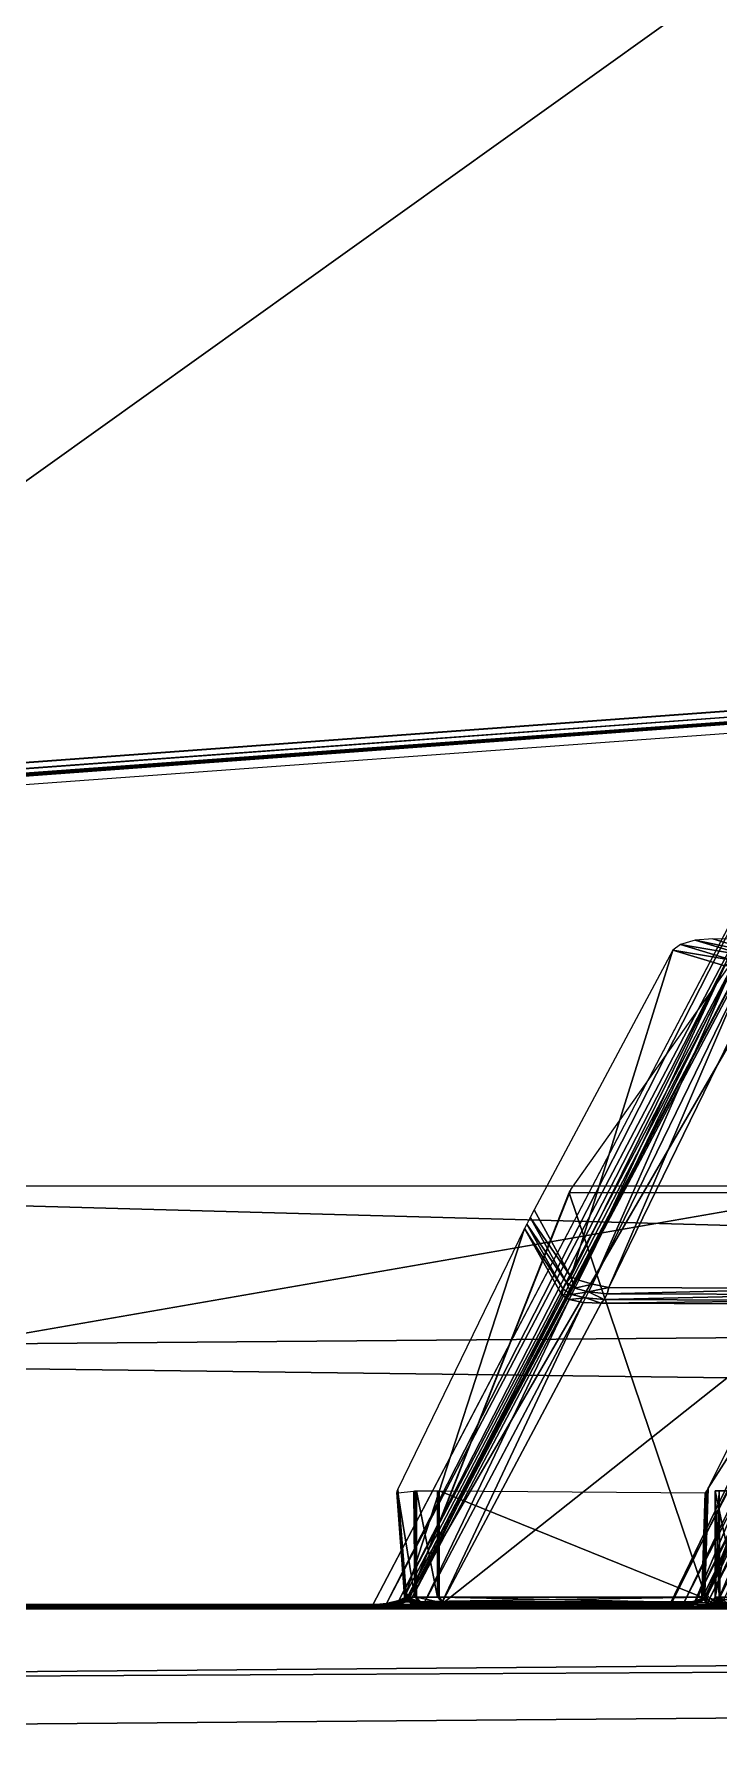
# Model space of a CAD drawing. Extents: x -508 to 86, y -225 to -3.
# Drawn here: x -303.98 to -292.22, y -217.78 to -188.57 of the extents above; entities that cross this region are included whole.
import ezdxf

# ---------------------------------------------------------------- set-up
doc = ezdxf.new("R2010")
doc.units = 0
doc.header["$MEASUREMENT"] = 0
doc.layers.get('0').update_dxf_attribs({"linetype": 'CONTINUOUS'})

msp = doc.modelspace()

# ---------------------------------------------------------------- linework, layer by layer
for points in [[(-56.735, -19.311, -12.591), (-325.08, -17.108, -7.264), (-325.08, -211.232, -7.264)], [(-56.735, -19.311, -12.591), (-325.08, -211.232, -7.264), (-56.735, -209.029, -12.591)], [(-290.08, -200.051, 128.705), (-499.793, -215.374, 98.63), (-499.765, -215.477, 98.607)], [(-290.08, -200.051, 128.705), (-499.765, -215.477, 98.607), (-290.045, -200.154, 128.682)], [(-297.488, -215.319, 89.615), (-289.444, -200.126, 128.483), (-289.528, -200.165, 128.591)], [(-290.045, -200.154, 128.682), (-499.765, -215.477, 98.607), (-499.681, -215.553, 98.542)], [(-290.045, -200.154, 128.682), (-499.681, -215.553, 98.542), (-289.954, -200.229, 128.619)], [(-289.954, -200.229, 128.619), (-499.681, -215.553, 98.542), (-499.565, -215.581, 98.455)], [(-289.954, -200.229, 128.619), (-499.565, -215.581, 98.455), (-289.832, -200.257, 128.532)], [(-289.832, -200.257, 128.532), (-499.565, -215.581, 98.455), (-497.42, -215.581, 96.887)], [(-289.832, -200.257, 128.532), (-497.42, -215.581, 96.887), (-287.687, -200.257, 126.964)], [(-297.93, -215.525, 89.61), (-290.15, -200.263, 128.695), (-298.164, -215.55, 89.599)], [(-297.719, -215.472, 89.618), (-289.91, -200.239, 128.705), (-297.93, -215.525, 89.61)], [(-297.93, -215.525, 89.61), (-289.91, -200.239, 128.705), (-290.15, -200.263, 128.695)], [(-297.564, -215.4, 89.619), (-289.692, -200.205, 128.669), (-297.719, -215.472, 89.618)], [(-297.719, -215.472, 89.618), (-289.692, -200.205, 128.669), (-289.91, -200.239, 128.705)], [(-297.488, -215.319, 89.615), (-289.528, -200.165, 128.591), (-297.564, -215.4, 89.619)], [(-297.564, -215.4, 89.619), (-289.528, -200.165, 128.591), (-289.692, -200.205, 128.669)], [(-291.992, -204.474, 103.488), (-292.879, -204.205, 101.822), (-293.01, -204.305, 101.821)], [(-291.744, -204.402, 103.484), (-292.628, -204.133, 101.814), (-292.879, -204.205, 101.822)], [(-291.744, -204.402, 103.484), (-292.879, -204.205, 101.822), (-291.992, -204.474, 103.488)], [(-291.441, -204.377, 103.471), (-292.323, -204.108, 101.799), (-292.628, -204.133, 101.814)], [(-291.441, -204.377, 103.471), (-292.628, -204.133, 101.814), (-291.744, -204.402, 103.484)], [(-291.441, -204.377, 103.471), (-288.691, -204.123, 101.596), (-292.323, -204.108, 101.799)], [(-294.764, -209.914, 102.868), (-293.01, -204.305, 101.821), (-295.392, -208.765, 101.572)], [(-294.764, -209.914, 102.868), (-292.117, -204.573, 103.48), (-293.01, -204.305, 101.821)], [(-291.992, -204.474, 103.488), (-293.01, -204.305, 101.821), (-292.117, -204.573, 103.48)], [(-292.117, -204.573, 103.48), (-294.764, -209.914, 102.868), (-294.628, -209.973, 102.947)], [(-292.117, -204.573, 103.48), (-294.628, -209.973, 102.947), (-291.99, -204.589, 103.569)], [(-291.99, -204.589, 103.569), (-294.628, -209.973, 102.947), (-294.391, -210.039, 102.995)], [(-291.99, -204.589, 103.569), (-294.391, -210.039, 102.995), (-291.739, -204.602, 103.625)], [(-291.739, -204.602, 103.625), (-294.391, -210.039, 102.995), (-294.109, -210.097, 103)], [(-291.739, -204.602, 103.625), (-294.109, -210.097, 103), (-291.435, -204.608, 103.633)], [(-289.016, -208.241, 6.169), (-292.403, -213.546, 22.949), (-288.893, -206.55, 6.814)], [(-289.142, -208.292, 5.931), (-292.618, -215.479, 22.611), (-292.829, -215.525, 22.614)], [(-289.142, -208.292, 5.931), (-292.829, -215.525, 22.614), (-289.352, -208.337, 5.93)], [(-288.987, -208.224, 5.935), (-292.464, -215.411, 22.616), (-292.618, -215.479, 22.611)], [(-288.987, -208.224, 5.935), (-292.618, -215.479, 22.611), (-289.142, -208.292, 5.931)], [(-288.911, -208.145, 5.943), (-292.388, -215.333, 22.626), (-292.464, -215.411, 22.616)], [(-288.911, -208.145, 5.943), (-292.464, -215.411, 22.616), (-288.987, -208.224, 5.935)], [(-289.016, -208.241, 6.169), (-292.464, -215.339, 22.643), (-292.403, -213.546, 22.949)], [(-288.943, -208.335, 6.132), (-292.464, -215.339, 22.643), (-289.016, -208.241, 6.169)], [(-288.911, -208.145, 5.943), (-289.658, -208.392, 23.328), (-292.388, -215.333, 22.626)], [(-294.793, -208.467, 90.013), (-297.519, -215.396, 89.312), (-297.523, -215.419, 89.222)], [(-294.793, -208.467, 90.013), (-297.523, -215.419, 89.222), (-294.791, -208.471, 89.925)], [(-292.444, -215.419, 23), (-294.791, -208.471, 89.925), (-297.523, -215.419, 89.222)], [(-294.789, -208.454, 90.118), (-297.511, -215.369, 89.419), (-297.519, -215.396, 89.312)], [(-294.789, -208.454, 90.118), (-297.519, -215.396, 89.312), (-294.793, -208.467, 90.013)], [(-294.778, -208.435, 90.224), (-297.5, -215.341, 89.525), (-297.511, -215.369, 89.419)], [(-294.778, -208.435, 90.224), (-297.511, -215.369, 89.419), (-294.789, -208.454, 90.118)], [(-294.763, -208.412, 90.314), (-297.488, -215.319, 89.615), (-297.5, -215.341, 89.525)], [(-294.763, -208.412, 90.314), (-297.5, -215.341, 89.525), (-294.778, -208.435, 90.224)], [(-292.444, -215.419, 23), (-289.711, -208.471, 23.703), (-294.791, -208.471, 89.925)], [(-289.352, -208.337, 5.93), (-292.829, -215.525, 22.614), (-293.063, -215.543, 22.623)], [(-289.352, -208.337, 5.93), (-293.063, -215.543, 22.623), (-289.584, -208.353, 5.933)], [(-288.943, -208.335, 6.132), (-292.378, -215.435, 22.615), (-292.464, -215.339, 22.643)], [(-289.711, -208.471, 23.703), (-292.444, -215.419, 23), (-292.435, -215.412, 22.918)], [(-289.711, -208.471, 23.703), (-292.435, -215.412, 22.918), (-289.703, -208.465, 23.616)], [(-289.703, -208.465, 23.616), (-292.435, -215.412, 22.918), (-292.422, -215.394, 22.819)], [(-289.703, -208.465, 23.616), (-292.422, -215.394, 22.819), (-289.69, -208.448, 23.514)], [(-289.69, -208.448, 23.514), (-292.422, -215.394, 22.819), (-292.405, -215.366, 22.716)], [(-289.69, -208.448, 23.514), (-292.405, -215.366, 22.716), (-289.674, -208.422, 23.413)], [(-289.674, -208.422, 23.413), (-292.405, -215.366, 22.716), (-292.388, -215.333, 22.626)], [(-289.674, -208.422, 23.413), (-292.388, -215.333, 22.626), (-289.658, -208.392, 23.328)], [(-288.731, -208.404, 6.102), (-292.378, -215.435, 22.615), (-288.943, -208.335, 6.132)], [(-288.731, -208.404, 6.102), (-292.167, -215.509, 22.599), (-292.378, -215.435, 22.615)], [(-294.839, -210.013, 102.796), (-295.461, -208.895, 101.538), (-295.522, -209.011, 101.456)], [(-294.764, -209.914, 102.868), (-295.392, -208.765, 101.572), (-295.461, -208.895, 101.538)], [(-294.764, -209.914, 102.868), (-295.461, -208.895, 101.538), (-294.839, -210.013, 102.796)], [(-297.595, -215.347, 89.538), (-295.558, -209.082, 101.349), (-297.737, -213.56, 89.22)], [(-297.595, -215.347, 89.538), (-294.918, -210.227, 102.636), (-295.558, -209.082, 101.349)], [(-294.896, -210.127, 102.711), (-295.522, -209.011, 101.456), (-295.558, -209.082, 101.349)], [(-294.896, -210.127, 102.711), (-295.558, -209.082, 101.349), (-294.918, -210.227, 102.636)], [(-294.839, -210.013, 102.796), (-295.522, -209.011, 101.456), (-294.896, -210.127, 102.711)], [(-294.839, -210.013, 102.796), (-294.896, -210.127, 102.711), (-294.75, -210.219, 102.811)], [(-294.764, -209.914, 102.868), (-294.839, -210.013, 102.796), (-294.695, -210.107, 102.894)], [(-294.839, -210.013, 102.796), (-294.75, -210.219, 102.811), (-294.695, -210.107, 102.894)], [(-294.764, -209.914, 102.868), (-294.695, -210.107, 102.894), (-294.628, -209.973, 102.947)], [(-294.391, -210.039, 102.995), (-294.628, -209.973, 102.947), (-294.695, -210.107, 102.894)], [(-294.391, -210.039, 102.995), (-294.695, -210.107, 102.894), (-294.461, -210.171, 102.949)], [(-294.109, -210.097, 103), (-294.391, -210.039, 102.995), (-294.461, -210.171, 102.949)], [(-294.918, -210.227, 102.636), (-297.595, -215.347, 89.538), (-297.5, -215.446, 89.554)], [(-294.918, -210.227, 102.636), (-297.5, -215.446, 89.554), (-294.794, -210.305, 102.701)], [(-294.794, -210.305, 102.701), (-297.5, -215.446, 89.554), (-297.284, -215.519, 89.557)], [(-294.794, -210.305, 102.701), (-297.284, -215.519, 89.557), (-294.55, -210.356, 102.76)], [(-294.55, -210.356, 102.76), (-297.284, -215.519, 89.557), (-296.996, -215.55, 89.546)], [(-294.55, -210.356, 102.76), (-296.996, -215.55, 89.546), (-294.246, -210.368, 102.798)], [(-294.918, -210.227, 102.636), (-294.75, -210.219, 102.811), (-294.896, -210.127, 102.711)], [(-294.918, -210.227, 102.636), (-294.794, -210.305, 102.701), (-294.75, -210.219, 102.811)], [(-294.794, -210.305, 102.701), (-294.515, -210.277, 102.87), (-294.75, -210.219, 102.811)], [(-294.794, -210.305, 102.701), (-294.55, -210.356, 102.76), (-294.515, -210.277, 102.87)], [(-294.75, -210.219, 102.811), (-294.461, -210.171, 102.949), (-294.695, -210.107, 102.894)], [(-294.75, -210.219, 102.811), (-294.515, -210.277, 102.87), (-294.461, -210.171, 102.949)], [(-294.246, -210.368, 102.798), (-294.515, -210.277, 102.87), (-294.55, -210.356, 102.76)], [(-294.189, -210.304, 102.888), (-294.461, -210.171, 102.949), (-294.515, -210.277, 102.87)], [(-294.246, -210.368, 102.798), (-294.189, -210.304, 102.888), (-294.515, -210.277, 102.87)], [(-294.109, -210.097, 103), (-294.461, -210.171, 102.949), (-294.14, -210.206, 102.961)], [(-294.189, -210.304, 102.888), (-294.14, -210.206, 102.961), (-294.461, -210.171, 102.949)], [(-290.427, -210.322, 102.678), (-294.189, -210.304, 102.888), (-294.246, -210.368, 102.798)], [(-290.427, -210.322, 102.678), (-294.246, -210.368, 102.798), (-290.481, -210.383, 102.587)], [(-290.381, -210.221, 102.751), (-294.14, -210.206, 102.961), (-294.189, -210.304, 102.888)], [(-290.381, -210.221, 102.751), (-294.189, -210.304, 102.888), (-290.427, -210.322, 102.678)], [(-290.354, -210.113, 102.79), (-294.109, -210.097, 103), (-294.14, -210.206, 102.961)], [(-290.354, -210.113, 102.79), (-294.14, -210.206, 102.961), (-290.381, -210.221, 102.751)], [(-292.658, -215.55, 89.35), (-290.481, -210.383, 102.587), (-293.047, -215.55, 89.367)], [(-292.658, -215.55, 89.35), (-290.092, -210.385, 102.566), (-290.481, -210.383, 102.587)], [(-292.268, -215.55, 89.332), (-290.092, -210.385, 102.566), (-292.658, -215.55, 89.35)], [(-292.268, -215.55, 89.332), (-289.703, -210.387, 102.544), (-290.092, -210.385, 102.566)], [(-291.879, -215.55, 89.314), (-289.703, -210.387, 102.544), (-292.268, -215.55, 89.332)], [(-297.595, -215.347, 89.538), (-297.737, -213.56, 89.22), (-297.749, -213.593, 89.103)], [(-292.484, -215.377, 22.76), (-292.425, -213.585, 23.065), (-292.403, -213.546, 22.949)], [(-292.484, -215.377, 22.76), (-292.403, -213.546, 22.949), (-292.464, -215.339, 22.643)], [(-297.612, -215.37, 89.419), (-297.749, -213.593, 89.103), (-297.75, -213.617, 88.965)], [(-297.612, -215.37, 89.419), (-297.75, -213.617, 88.965), (-297.62, -215.395, 89.282)], [(-297.62, -215.395, 89.282), (-297.75, -213.617, 88.965), (-297.738, -213.624, 88.844)], [(-297.595, -215.347, 89.538), (-297.749, -213.593, 89.103), (-297.612, -215.37, 89.419)], [(-297.444, -215.417, 87.142), (-297.738, -213.624, 88.844), (-297.461, -213.594, 87.142)], [(-297.444, -215.417, 87.142), (-297.618, -215.417, 89.163), (-297.738, -213.624, 88.844)], [(-297.62, -215.395, 89.282), (-297.738, -213.624, 88.844), (-297.618, -215.417, 89.163)], [(-297.444, -215.417, 87.142), (-297.461, -213.594, 87.142), (-297.445, -213.593, 87.015)], [(-297.434, -215.417, 87.015), (-297.445, -213.593, 87.015), (-297.43, -213.592, 86.888)], [(-297.444, -215.417, 87.142), (-297.445, -213.593, 87.015), (-297.434, -215.417, 87.015)], [(-297.434, -215.417, 87.015), (-297.43, -213.592, 86.888), (-297.425, -215.417, 86.888)], [(-297.425, -215.417, 86.888), (-297.43, -213.592, 86.888), (-297.415, -213.591, 86.761)], [(-297.425, -215.417, 86.888), (-297.415, -213.591, 86.761), (-297.415, -215.417, 86.761)], [(-297.055, -215.417, 82.07), (-297.415, -215.417, 86.761), (-297.415, -213.591, 86.761)], [(-297.055, -215.417, 82.07), (-297.415, -213.591, 86.761), (-297.055, -213.591, 82.07)], [(-297.055, -215.417, 82.07), (-297.055, -213.591, 82.07), (-297.045, -213.591, 81.943)], [(-297.055, -215.417, 82.07), (-297.045, -213.591, 81.943), (-297.045, -215.417, 81.943)], [(-297.045, -215.417, 81.943), (-297.045, -213.591, 81.943), (-297.035, -213.591, 81.816)], [(-297.045, -215.417, 81.943), (-297.035, -213.591, 81.816), (-297.036, -215.417, 81.816)], [(-297.036, -215.417, 81.816), (-297.035, -213.591, 81.816), (-297.026, -213.591, 81.689)], [(-297.036, -215.417, 81.816), (-297.026, -213.591, 81.689), (-297.026, -215.417, 81.689)], [(-292.516, -215.417, 23.017), (-297.026, -215.417, 81.689), (-297.026, -213.591, 81.689)], [(-292.516, -215.417, 23.017), (-297.026, -213.591, 81.689), (-292.458, -213.624, 23.323)], [(-292.516, -215.417, 23.017), (-292.458, -213.624, 23.323), (-292.445, -213.613, 23.202)], [(-292.516, -215.417, 23.017), (-292.445, -213.613, 23.202), (-292.504, -215.406, 22.897)], [(-292.504, -215.406, 22.897), (-292.445, -213.613, 23.202), (-292.425, -213.585, 23.065)], [(-292.504, -215.406, 22.897), (-292.425, -213.585, 23.065), (-292.484, -215.377, 22.76)], [(-292.284, -215.417, 86.534), (-291.903, -215.417, 81.852), (-291.903, -213.591, 81.852)], [(-292.284, -215.417, 86.534), (-291.903, -213.591, 81.852), (-292.284, -213.591, 86.534)], [(-292.284, -215.417, 86.534), (-292.284, -213.591, 86.534), (-292.214, -213.591, 86.626)], [(-292.284, -215.417, 86.534), (-292.214, -213.591, 86.626), (-292.205, -215.417, 86.624)], [(-291.903, -215.417, 81.852), (-292.284, -215.417, 86.534), (-292.284, -213.591, 86.534)], [(-291.903, -215.417, 81.852), (-292.284, -213.591, 86.534), (-291.903, -213.591, 81.852)], [(-292.215, -215.417, 86.627), (-292.214, -213.591, 86.626), (-292.284, -213.591, 86.534)], [(-292.215, -215.417, 86.627), (-292.284, -213.591, 86.534), (-292.284, -215.417, 86.534)], [(-297.488, -215.319, 89.615), (-297.564, -215.4, 89.619), (-297.6, -215.432, 89.515)], [(-297.488, -215.319, 89.615), (-297.6, -215.432, 89.515), (-297.5, -215.341, 89.525)], [(-500.307, -215.62, 98.36), (-298.193, -215.62, 89.227), (-298.185, -215.615, 89.314)], [(-500.307, -215.62, 98.36), (-298.185, -215.615, 89.314), (-500.243, -215.615, 98.444)], [(-500.243, -215.615, 98.444), (-298.185, -215.615, 89.314), (-298.178, -215.599, 89.415)], [(-500.243, -215.615, 98.444), (-298.178, -215.599, 89.415), (-500.044, -215.599, 98.537)], [(-500.044, -215.599, 98.537), (-298.178, -215.599, 89.415), (-298.17, -215.577, 89.515)], [(-500.044, -215.599, 98.537), (-298.17, -215.577, 89.515), (-499.739, -215.577, 98.623)], [(-499.739, -215.577, 98.623), (-298.17, -215.577, 89.515), (-298.164, -215.55, 89.599)], [(-499.739, -215.577, 98.623), (-298.164, -215.55, 89.599), (-499.374, -215.55, 98.691)], [(-293.112, -215.62, 22.991), (-331.112, -215.62, 23.758), (-331.056, -215.614, 23.67)], [(-293.101, -215.614, 22.905), (-331.056, -215.614, 23.67), (-331.003, -215.598, 23.569)], [(-293.112, -215.62, 22.991), (-331.056, -215.614, 23.67), (-293.101, -215.614, 22.905)], [(-293.088, -215.598, 22.804), (-331.003, -215.598, 23.569), (-330.96, -215.573, 23.469)], [(-293.101, -215.614, 22.905), (-331.003, -215.598, 23.569), (-293.088, -215.598, 22.804)], [(-293.075, -215.573, 22.705), (-330.96, -215.573, 23.469), (-330.935, -215.543, 23.386)], [(-293.088, -215.598, 22.804), (-330.96, -215.573, 23.469), (-293.075, -215.573, 22.705)], [(-293.075, -215.573, 22.705), (-330.935, -215.543, 23.386), (-293.063, -215.543, 22.623)], [(-55.388, -215.552, 1.296), (-326.92, -216.881, 4.474), (-327.253, -217.785, 6.693)], [(-298.193, -215.62, 89.227), (-297.961, -215.605, 89.226), (-297.951, -215.589, 89.318)], [(-298.193, -215.62, 89.227), (-297.951, -215.589, 89.318), (-298.185, -215.615, 89.314)], [(-292.881, -215.605, 22.994), (-297.961, -215.605, 89.226), (-298.193, -215.62, 89.227)], [(-292.881, -215.605, 22.994), (-298.193, -215.62, 89.227), (-293.112, -215.62, 22.991)], [(-298.185, -215.615, 89.314), (-297.951, -215.589, 89.318), (-297.946, -215.574, 89.412)], [(-298.185, -215.615, 89.314), (-297.946, -215.574, 89.412), (-298.178, -215.599, 89.415)], [(-298.17, -215.577, 89.515), (-298.178, -215.599, 89.415), (-297.946, -215.574, 89.412)], [(-298.164, -215.55, 89.599), (-298.17, -215.577, 89.515), (-297.936, -215.549, 89.51)], [(-298.17, -215.577, 89.515), (-297.946, -215.574, 89.412), (-297.936, -215.549, 89.51)], [(-298.164, -215.55, 89.599), (-297.936, -215.549, 89.51), (-297.93, -215.525, 89.61)], [(-297.961, -215.605, 89.226), (-297.753, -215.561, 89.225), (-297.751, -215.55, 89.316)], [(-297.961, -215.605, 89.226), (-297.751, -215.55, 89.316), (-297.951, -215.589, 89.318)], [(-292.673, -215.561, 22.997), (-297.753, -215.561, 89.225), (-297.961, -215.605, 89.226)], [(-292.673, -215.561, 22.997), (-297.961, -215.605, 89.226), (-292.881, -215.605, 22.994)], [(-297.951, -215.589, 89.318), (-297.751, -215.55, 89.316), (-297.746, -215.533, 89.41)], [(-297.951, -215.589, 89.318), (-297.746, -215.533, 89.41), (-297.946, -215.574, 89.412)], [(-297.936, -215.549, 89.51), (-297.946, -215.574, 89.412), (-297.746, -215.533, 89.41)], [(-297.93, -215.525, 89.61), (-297.936, -215.549, 89.51), (-297.734, -215.505, 89.512)], [(-297.936, -215.549, 89.51), (-297.746, -215.533, 89.41), (-297.734, -215.505, 89.512)], [(-297.93, -215.525, 89.61), (-297.734, -215.505, 89.512), (-297.719, -215.472, 89.618)], [(-297.599, -215.496, 89.224), (-297.751, -215.55, 89.316), (-297.753, -215.561, 89.225)], [(-292.519, -215.496, 22.999), (-297.599, -215.496, 89.224), (-297.753, -215.561, 89.225)], [(-292.519, -215.496, 22.999), (-297.753, -215.561, 89.225), (-292.673, -215.561, 22.997)], [(-297.599, -215.496, 89.224), (-297.618, -215.48, 89.317), (-297.751, -215.55, 89.316)], [(-297.618, -215.48, 89.317), (-297.746, -215.533, 89.41), (-297.751, -215.55, 89.316)], [(-297.6, -215.432, 89.515), (-297.734, -215.505, 89.512), (-297.746, -215.533, 89.41)], [(-297.6, -215.432, 89.515), (-297.746, -215.533, 89.41), (-297.612, -215.459, 89.414)], [(-297.618, -215.48, 89.317), (-297.612, -215.459, 89.414), (-297.746, -215.533, 89.41)], [(-297.564, -215.4, 89.619), (-297.719, -215.472, 89.618), (-297.734, -215.505, 89.512)], [(-297.564, -215.4, 89.619), (-297.734, -215.505, 89.512), (-297.6, -215.432, 89.515)], [(-297.612, -215.37, 89.419), (-297.62, -215.395, 89.282), (-297.519, -215.505, 89.299)], [(-297.618, -215.417, 89.163), (-297.519, -215.505, 89.299), (-297.62, -215.395, 89.282)], [(-297.523, -215.419, 89.222), (-297.519, -215.396, 89.312), (-297.618, -215.48, 89.317)], [(-297.519, -215.396, 89.312), (-297.612, -215.459, 89.414), (-297.618, -215.48, 89.317)], [(-297.618, -215.417, 89.163), (-297.521, -215.517, 89.166), (-297.519, -215.505, 89.299)], [(-297.356, -215.517, 87.134), (-297.521, -215.517, 89.166), (-297.618, -215.417, 89.163)], [(-297.356, -215.517, 87.134), (-297.618, -215.417, 89.163), (-297.444, -215.417, 87.142)], [(-297.523, -215.419, 89.222), (-297.618, -215.48, 89.317), (-297.599, -215.496, 89.224)], [(-297.5, -215.341, 89.525), (-297.6, -215.432, 89.515), (-297.612, -215.459, 89.414)], [(-297.5, -215.341, 89.525), (-297.612, -215.459, 89.414), (-297.511, -215.369, 89.419)], [(-297.595, -215.347, 89.538), (-297.612, -215.37, 89.419), (-297.511, -215.481, 89.43)], [(-297.519, -215.396, 89.312), (-297.511, -215.369, 89.419), (-297.612, -215.459, 89.414)], [(-297.612, -215.37, 89.419), (-297.519, -215.505, 89.299), (-297.511, -215.481, 89.43)], [(-292.444, -215.419, 23), (-297.523, -215.419, 89.222), (-297.599, -215.496, 89.224)], [(-292.444, -215.419, 23), (-297.599, -215.496, 89.224), (-292.519, -215.496, 22.999)], [(-297.595, -215.347, 89.538), (-297.511, -215.481, 89.43), (-297.5, -215.446, 89.554)], [(-297.521, -215.517, 89.166), (-297.314, -215.577, 89.303), (-297.519, -215.505, 89.299)], [(-297.521, -215.517, 89.166), (-297.303, -215.59, 89.169), (-297.314, -215.577, 89.303)], [(-297.143, -215.59, 87.125), (-297.303, -215.59, 89.169), (-297.521, -215.517, 89.166)], [(-297.143, -215.59, 87.125), (-297.521, -215.517, 89.166), (-297.356, -215.517, 87.134)], [(-297.511, -215.481, 89.43), (-297.519, -215.505, 89.299), (-297.314, -215.577, 89.303)], [(-297.284, -215.519, 89.557), (-297.5, -215.446, 89.554), (-297.511, -215.481, 89.43)], [(-297.284, -215.519, 89.557), (-297.511, -215.481, 89.43), (-297.307, -215.553, 89.433)], [(-297.511, -215.481, 89.43), (-297.314, -215.577, 89.303), (-297.307, -215.553, 89.433)], [(-297.444, -215.417, 87.142), (-297.434, -215.417, 87.015), (-297.342, -215.52, 87.009)], [(-297.444, -215.417, 87.142), (-297.342, -215.52, 87.009), (-297.356, -215.517, 87.134)], [(-297.434, -215.417, 87.015), (-297.425, -215.417, 86.888), (-297.332, -215.52, 86.882)], [(-297.434, -215.417, 87.015), (-297.332, -215.52, 86.882), (-297.342, -215.52, 87.009)], [(-297.415, -215.417, 86.761), (-297.332, -215.52, 86.882), (-297.425, -215.417, 86.888)], [(-297.415, -215.417, 86.761), (-297.327, -215.517, 86.751), (-297.332, -215.52, 86.882)], [(-296.967, -215.517, 82.062), (-297.327, -215.517, 86.751), (-297.415, -215.417, 86.761)], [(-296.967, -215.517, 82.062), (-297.415, -215.417, 86.761), (-297.055, -215.417, 82.07)], [(-297.143, -215.59, 87.125), (-297.356, -215.517, 87.134), (-297.342, -215.52, 87.009)], [(-297.143, -215.59, 87.125), (-297.342, -215.52, 87.009), (-297.145, -215.588, 87.001)], [(-297.342, -215.52, 87.009), (-297.332, -215.52, 86.882), (-297.135, -215.588, 86.873)], [(-297.342, -215.52, 87.009), (-297.135, -215.588, 86.873), (-297.145, -215.588, 87.001)], [(-297.327, -215.517, 86.751), (-297.135, -215.588, 86.873), (-297.332, -215.52, 86.882)], [(-297.327, -215.517, 86.751), (-297.114, -215.59, 86.741), (-297.135, -215.588, 86.873)], [(-296.754, -215.59, 82.053), (-297.114, -215.59, 86.741), (-297.327, -215.517, 86.751)], [(-296.754, -215.59, 82.053), (-297.327, -215.517, 86.751), (-296.967, -215.517, 82.062)], [(-297.005, -215.61, 89.293), (-297.307, -215.553, 89.433), (-297.314, -215.577, 89.303)], [(-297.011, -215.62, 89.174), (-297.005, -215.61, 89.293), (-297.314, -215.577, 89.303)], [(-297.011, -215.62, 89.174), (-297.314, -215.577, 89.303), (-297.303, -215.59, 89.169)], [(-296.996, -215.55, 89.546), (-297.284, -215.519, 89.557), (-297.307, -215.553, 89.433)], [(-296.996, -215.55, 89.546), (-297.307, -215.553, 89.433), (-297, -215.584, 89.43)], [(-297.005, -215.61, 89.293), (-297, -215.584, 89.43), (-297.307, -215.553, 89.433)], [(-296.854, -215.62, 87.118), (-297.011, -215.62, 89.174), (-297.303, -215.59, 89.169)], [(-296.854, -215.62, 87.118), (-297.303, -215.59, 89.169), (-297.143, -215.59, 87.125)], [(-296.834, -215.62, 86.861), (-296.844, -215.62, 86.99), (-297.145, -215.588, 87.001)], [(-296.834, -215.62, 86.861), (-297.145, -215.588, 87.001), (-297.135, -215.588, 86.873)], [(-296.854, -215.62, 87.118), (-297.143, -215.59, 87.125), (-297.145, -215.588, 87.001)], [(-296.854, -215.62, 87.118), (-297.145, -215.588, 87.001), (-296.844, -215.62, 86.99)], [(-296.824, -215.62, 86.733), (-296.834, -215.62, 86.861), (-297.135, -215.588, 86.873)], [(-296.824, -215.62, 86.733), (-297.135, -215.588, 86.873), (-297.114, -215.59, 86.741)], [(-296.465, -215.62, 82.047), (-296.824, -215.62, 86.733), (-297.114, -215.59, 86.741)], [(-296.465, -215.62, 82.047), (-297.114, -215.59, 86.741), (-296.754, -215.59, 82.053)], [(-297.055, -215.417, 82.07), (-297.045, -215.417, 81.943), (-296.953, -215.52, 81.937)], [(-297.055, -215.417, 82.07), (-296.953, -215.52, 81.937), (-296.967, -215.517, 82.062)], [(-297.045, -215.417, 81.943), (-297.036, -215.417, 81.816), (-296.943, -215.52, 81.81)], [(-297.045, -215.417, 81.943), (-296.943, -215.52, 81.81), (-296.953, -215.52, 81.937)], [(-297.026, -215.417, 81.689), (-296.943, -215.52, 81.81), (-297.036, -215.417, 81.816)], [(-297.026, -215.417, 81.689), (-296.938, -215.517, 81.679), (-296.943, -215.52, 81.81)], [(-292.432, -215.517, 23), (-296.938, -215.517, 81.679), (-297.026, -215.417, 81.689)], [(-292.432, -215.517, 23), (-297.026, -215.417, 81.689), (-292.516, -215.417, 23.017)], [(-297.011, -215.62, 89.174), (-293.065, -215.611, 89.114), (-297.005, -215.61, 89.293)], [(-297.011, -215.62, 89.174), (-293.073, -215.62, 88.996), (-293.065, -215.611, 89.114)], [(-297.005, -215.61, 89.293), (-293.065, -215.611, 89.114), (-293.055, -215.584, 89.251)], [(-297.005, -215.61, 89.293), (-293.055, -215.584, 89.251), (-297, -215.584, 89.43)], [(-297, -215.584, 89.43), (-293.055, -215.584, 89.251), (-293.047, -215.55, 89.367)], [(-297, -215.584, 89.43), (-293.047, -215.55, 89.367), (-296.996, -215.55, 89.546)], [(-296.754, -215.59, 82.053), (-296.967, -215.517, 82.062), (-296.953, -215.52, 81.937)], [(-296.754, -215.59, 82.053), (-296.953, -215.52, 81.937), (-296.756, -215.588, 81.929)], [(-296.953, -215.52, 81.937), (-296.943, -215.52, 81.81), (-296.746, -215.588, 81.801)], [(-296.953, -215.52, 81.937), (-296.746, -215.588, 81.801), (-296.756, -215.588, 81.929)], [(-296.938, -215.517, 81.679), (-296.746, -215.588, 81.801), (-296.943, -215.52, 81.81)], [(-296.938, -215.517, 81.679), (-296.725, -215.59, 81.669), (-296.746, -215.588, 81.801)], [(-292.222, -215.59, 22.983), (-296.725, -215.59, 81.669), (-296.938, -215.517, 81.679)], [(-292.222, -215.59, 22.983), (-296.938, -215.517, 81.679), (-292.432, -215.517, 23)], [(-296.844, -215.62, 86.99), (-292.906, -215.62, 86.944), (-296.854, -215.62, 87.118)], [(-296.834, -215.62, 86.861), (-292.896, -215.62, 86.815), (-296.844, -215.62, 86.99)], [(-296.844, -215.62, 86.99), (-292.896, -215.62, 86.815), (-292.906, -215.62, 86.944)], [(-296.824, -215.62, 86.733), (-292.885, -215.62, 86.687), (-296.834, -215.62, 86.861)], [(-296.834, -215.62, 86.861), (-292.885, -215.62, 86.687), (-292.896, -215.62, 86.815)], [(-296.824, -215.62, 86.733), (-292.875, -215.62, 86.558), (-292.885, -215.62, 86.687)], [(-296.445, -215.62, 81.79), (-296.455, -215.62, 81.919), (-296.756, -215.588, 81.929)], [(-296.445, -215.62, 81.79), (-296.756, -215.588, 81.929), (-296.746, -215.588, 81.801)], [(-296.465, -215.62, 82.047), (-296.754, -215.59, 82.053), (-296.756, -215.588, 81.929)], [(-296.465, -215.62, 82.047), (-296.756, -215.588, 81.929), (-296.455, -215.62, 81.919)], [(-296.435, -215.62, 81.662), (-296.445, -215.62, 81.79), (-296.746, -215.588, 81.801)], [(-296.435, -215.62, 81.662), (-296.746, -215.588, 81.801), (-296.725, -215.59, 81.669)], [(-291.933, -215.62, 22.968), (-296.435, -215.62, 81.662), (-296.725, -215.59, 81.669)], [(-291.933, -215.62, 22.968), (-296.725, -215.59, 81.669), (-292.222, -215.59, 22.983)], [(-296.455, -215.62, 81.919), (-292.494, -215.62, 81.879), (-296.465, -215.62, 82.047)], [(-296.445, -215.62, 81.79), (-292.484, -215.62, 81.751), (-296.455, -215.62, 81.919)], [(-296.455, -215.62, 81.919), (-292.484, -215.62, 81.751), (-292.494, -215.62, 81.879)], [(-296.435, -215.62, 81.662), (-292.473, -215.62, 81.622), (-296.445, -215.62, 81.79)], [(-296.445, -215.62, 81.79), (-292.473, -215.62, 81.622), (-292.484, -215.62, 81.751)], [(-296.435, -215.62, 81.662), (-292.463, -215.62, 81.494), (-292.473, -215.62, 81.622)], [(-293.112, -215.62, 22.991), (-293.101, -215.614, 22.905), (-292.864, -215.589, 22.897)], [(-293.112, -215.62, 22.991), (-292.864, -215.589, 22.897), (-292.881, -215.605, 22.994)], [(-293.101, -215.614, 22.905), (-293.088, -215.598, 22.804), (-292.852, -215.574, 22.802)], [(-293.101, -215.614, 22.905), (-292.852, -215.574, 22.802), (-292.864, -215.589, 22.897)], [(-293.075, -215.573, 22.705), (-292.852, -215.574, 22.802), (-293.088, -215.598, 22.804)], [(-293.063, -215.543, 22.623), (-292.838, -215.549, 22.708), (-293.075, -215.573, 22.705)], [(-293.075, -215.573, 22.705), (-292.838, -215.549, 22.708), (-292.852, -215.574, 22.802)], [(-293.073, -215.62, 88.996), (-292.679, -215.62, 88.978), (-292.678, -215.61, 89.102)], [(-293.073, -215.62, 88.996), (-292.678, -215.61, 89.102), (-293.065, -215.611, 89.114)], [(-293.073, -215.62, 88.996), (-292.906, -215.62, 86.944), (-292.512, -215.62, 86.926)], [(-293.073, -215.62, 88.996), (-292.512, -215.62, 86.926), (-292.679, -215.62, 88.978)], [(-293.055, -215.584, 89.251), (-293.065, -215.611, 89.114), (-292.678, -215.61, 89.102)], [(-293.063, -215.543, 22.623), (-292.829, -215.525, 22.614), (-292.838, -215.549, 22.708)], [(-293.047, -215.55, 89.367), (-293.055, -215.584, 89.251), (-292.67, -215.586, 89.23)], [(-293.055, -215.584, 89.251), (-292.678, -215.61, 89.102), (-292.67, -215.586, 89.23)], [(-293.047, -215.55, 89.367), (-292.67, -215.586, 89.23), (-292.658, -215.55, 89.35)], [(-292.906, -215.62, 86.944), (-292.896, -215.62, 86.815), (-292.505, -215.606, 86.799)], [(-292.906, -215.62, 86.944), (-292.505, -215.606, 86.799), (-292.512, -215.62, 86.926)], [(-292.896, -215.62, 86.815), (-292.885, -215.62, 86.687), (-292.534, -215.592, 86.673)], [(-292.896, -215.62, 86.815), (-292.534, -215.592, 86.673), (-292.505, -215.606, 86.799)], [(-292.875, -215.62, 86.558), (-292.534, -215.592, 86.673), (-292.885, -215.62, 86.687)], [(-292.881, -215.605, 22.994), (-292.864, -215.589, 22.897), (-292.662, -215.552, 22.899)], [(-292.881, -215.605, 22.994), (-292.662, -215.552, 22.899), (-292.673, -215.561, 22.997)], [(-292.875, -215.62, 86.558), (-292.585, -215.59, 86.551), (-292.534, -215.592, 86.673)], [(-292.875, -215.62, 86.558), (-292.494, -215.62, 81.879), (-292.205, -215.59, 81.872)], [(-292.875, -215.62, 86.558), (-292.205, -215.59, 81.872), (-292.585, -215.59, 86.551)], [(-292.864, -215.589, 22.897), (-292.852, -215.574, 22.802), (-292.65, -215.537, 22.802)], [(-292.864, -215.589, 22.897), (-292.65, -215.537, 22.802), (-292.662, -215.552, 22.899)], [(-292.838, -215.549, 22.708), (-292.65, -215.537, 22.802), (-292.852, -215.574, 22.802)], [(-292.829, -215.525, 22.614), (-292.635, -215.511, 22.706), (-292.838, -215.549, 22.708)], [(-292.838, -215.549, 22.708), (-292.635, -215.511, 22.706), (-292.65, -215.537, 22.802)], [(-292.829, -215.525, 22.614), (-292.618, -215.479, 22.611), (-292.635, -215.511, 22.706)], [(-292.679, -215.62, 88.978), (-292.285, -215.62, 88.96), (-292.285, -215.61, 89.085)], [(-292.679, -215.62, 88.978), (-292.285, -215.61, 89.085), (-292.678, -215.61, 89.102)], [(-292.679, -215.62, 88.978), (-292.512, -215.62, 86.926), (-292.118, -215.62, 86.909)], [(-292.679, -215.62, 88.978), (-292.118, -215.62, 86.909), (-292.285, -215.62, 88.96)], [(-292.279, -215.586, 89.212), (-292.67, -215.586, 89.23), (-292.678, -215.61, 89.102)], [(-292.279, -215.586, 89.212), (-292.678, -215.61, 89.102), (-292.285, -215.61, 89.085)], [(-292.519, -215.496, 22.999), (-292.673, -215.561, 22.997), (-292.662, -215.552, 22.899)], [(-292.268, -215.55, 89.332), (-292.658, -215.55, 89.35), (-292.67, -215.586, 89.23)], [(-292.268, -215.55, 89.332), (-292.67, -215.586, 89.23), (-292.279, -215.586, 89.212)], [(-292.519, -215.496, 22.999), (-292.662, -215.552, 22.899), (-292.531, -215.488, 22.904)], [(-292.531, -215.488, 22.904), (-292.662, -215.552, 22.899), (-292.65, -215.537, 22.802)], [(-292.503, -215.445, 22.713), (-292.519, -215.472, 22.809), (-292.65, -215.537, 22.802)], [(-292.503, -215.445, 22.713), (-292.65, -215.537, 22.802), (-292.635, -215.511, 22.706)], [(-292.531, -215.488, 22.904), (-292.65, -215.537, 22.802), (-292.519, -215.472, 22.809)], [(-292.464, -215.411, 22.616), (-292.503, -215.445, 22.713), (-292.635, -215.511, 22.706)], [(-292.464, -215.411, 22.616), (-292.635, -215.511, 22.706), (-292.618, -215.479, 22.611)], [(-292.585, -215.59, 86.551), (-292.372, -215.517, 86.543), (-292.294, -215.524, 86.65)], [(-292.585, -215.59, 86.551), (-292.205, -215.59, 81.872), (-291.992, -215.517, 81.862)], [(-292.585, -215.59, 86.551), (-291.992, -215.517, 81.862), (-292.372, -215.517, 86.543)], [(-292.585, -215.59, 86.551), (-292.294, -215.524, 86.65), (-292.534, -215.592, 86.673)], [(-292.114, -215.592, 86.795), (-292.534, -215.592, 86.673), (-292.294, -215.524, 86.65)], [(-292.114, -215.592, 86.795), (-292.505, -215.606, 86.799), (-292.534, -215.592, 86.673)], [(-292.444, -215.419, 23), (-292.531, -215.488, 22.904), (-292.435, -215.412, 22.918)], [(-292.435, -215.412, 22.918), (-292.531, -215.488, 22.904), (-292.519, -215.472, 22.809)], [(-292.444, -215.419, 23), (-292.519, -215.496, 22.999), (-292.531, -215.488, 22.904)], [(-292.405, -215.366, 22.716), (-292.422, -215.394, 22.819), (-292.519, -215.472, 22.809)], [(-292.405, -215.366, 22.716), (-292.519, -215.472, 22.809), (-292.503, -215.445, 22.713)], [(-292.435, -215.412, 22.918), (-292.519, -215.472, 22.809), (-292.422, -215.394, 22.819)], [(-292.516, -215.417, 23.017), (-292.504, -215.406, 22.897), (-292.414, -215.508, 22.872)], [(-292.516, -215.417, 23.017), (-292.414, -215.508, 22.872), (-292.432, -215.517, 23)], [(-292.118, -215.62, 86.909), (-292.512, -215.62, 86.926), (-292.505, -215.606, 86.799)], [(-292.118, -215.62, 86.909), (-292.505, -215.606, 86.799), (-292.114, -215.592, 86.795)], [(-292.504, -215.406, 22.897), (-292.484, -215.377, 22.76), (-292.395, -215.481, 22.742)], [(-292.504, -215.406, 22.897), (-292.395, -215.481, 22.742), (-292.414, -215.508, 22.872)], [(-292.388, -215.333, 22.626), (-292.405, -215.366, 22.716), (-292.503, -215.445, 22.713)], [(-292.388, -215.333, 22.626), (-292.503, -215.445, 22.713), (-292.464, -215.411, 22.616)], [(-292.494, -215.62, 81.879), (-292.132, -215.592, 81.738), (-292.205, -215.59, 81.872)], [(-292.494, -215.62, 81.879), (-292.484, -215.62, 81.751), (-292.132, -215.592, 81.738)], [(-292.464, -215.339, 22.643), (-292.395, -215.481, 22.742), (-292.484, -215.377, 22.76)], [(-292.484, -215.62, 81.751), (-292.081, -215.606, 81.605), (-292.132, -215.592, 81.738)], [(-292.484, -215.62, 81.751), (-292.473, -215.62, 81.622), (-292.081, -215.606, 81.605)], [(-292.463, -215.62, 81.494), (-292.081, -215.606, 81.605), (-292.473, -215.62, 81.622)], [(-292.464, -215.339, 22.643), (-292.378, -215.435, 22.615), (-292.395, -215.481, 22.742)], [(-292.463, -215.62, 81.494), (-292.069, -215.62, 81.477), (-292.081, -215.606, 81.605)], [(-292.463, -215.62, 81.494), (-287.697, -215.62, 22.882), (-287.304, -215.62, 22.874)], [(-292.463, -215.62, 81.494), (-287.304, -215.62, 22.874), (-292.069, -215.62, 81.477)], [(-292.222, -215.59, 22.983), (-292.432, -215.517, 23), (-292.414, -215.508, 22.872)], [(-292.218, -215.576, 22.856), (-292.414, -215.508, 22.872), (-292.395, -215.481, 22.742)], [(-292.222, -215.59, 22.983), (-292.414, -215.508, 22.872), (-292.218, -215.576, 22.856)], [(-292.378, -215.435, 22.615), (-292.199, -215.549, 22.726), (-292.395, -215.481, 22.742)], [(-292.218, -215.576, 22.856), (-292.395, -215.481, 22.742), (-292.199, -215.549, 22.726)], [(-292.378, -215.435, 22.615), (-292.167, -215.509, 22.599), (-292.199, -215.549, 22.726)], [(-292.284, -215.417, 86.534), (-292.294, -215.524, 86.65), (-292.372, -215.517, 86.543)], [(-292.372, -215.517, 86.543), (-291.992, -215.517, 81.862), (-291.903, -215.417, 81.852)], [(-292.372, -215.517, 86.543), (-291.903, -215.417, 81.852), (-292.284, -215.417, 86.534)], [(-292.284, -215.417, 86.534), (-292.205, -215.417, 86.624), (-292.294, -215.524, 86.65)], [(-292.205, -215.417, 86.624), (-292.07, -215.524, 86.715), (-292.294, -215.524, 86.65)], [(-292.294, -215.524, 86.65), (-292.07, -215.524, 86.715), (-292.114, -215.592, 86.795)], [(-291.886, -215.61, 89.062), (-292.279, -215.586, 89.212), (-292.285, -215.61, 89.085)], [(-291.891, -215.62, 88.942), (-291.886, -215.61, 89.062), (-292.285, -215.61, 89.085)], [(-291.891, -215.62, 88.942), (-292.285, -215.61, 89.085), (-292.285, -215.62, 88.96)], [(-292.285, -215.62, 88.96), (-292.118, -215.62, 86.909), (-291.725, -215.62, 86.892)], [(-292.285, -215.62, 88.96), (-291.725, -215.62, 86.892), (-291.891, -215.62, 88.942)], [(-292.284, -215.417, 86.534), (-292.204, -215.518, 86.53), (-292.137, -215.514, 86.618)], [(-292.284, -215.417, 86.534), (-292.137, -215.514, 86.618), (-292.215, -215.417, 86.627)], [(-292.284, -215.417, 86.534), (-291.903, -215.417, 81.852), (-291.823, -215.518, 81.85)], [(-292.284, -215.417, 86.534), (-291.823, -215.518, 81.85), (-292.204, -215.518, 86.53)], [(-291.879, -215.55, 89.314), (-292.268, -215.55, 89.332), (-292.279, -215.586, 89.212)], [(-291.879, -215.55, 89.314), (-292.279, -215.586, 89.212), (-291.881, -215.585, 89.2)], [(-291.886, -215.61, 89.062), (-291.881, -215.585, 89.2), (-292.279, -215.586, 89.212)], [(-291.933, -215.62, 22.968), (-292.222, -215.59, 22.983), (-292.218, -215.576, 22.856)]]:
    msp.add_3dface(points)
at = {"color": 252}
for points in [[(-499.793, -215.374, 98.63), (-290.08, -200.051, 128.705), (-290.08, -114.373, 128.705)], [(-499.793, -215.374, 98.63), (-290.08, -114.373, 128.705), (-499.793, -114.373, 98.63)], [(-297.488, -215.319, 89.615), (-294.763, -208.412, 90.314), (-287.753, -198.523, 123.32)], [(-297.488, -215.319, 89.615), (-287.753, -198.523, 123.32), (-289.444, -200.126, 128.483)], [(-290.15, -200.263, 128.695), (-499.374, -215.55, 98.691), (-298.164, -215.55, 89.599)], [(-291.435, -204.608, 103.633), (-294.109, -210.097, 103), (-290.354, -210.113, 102.79)], [(-330.935, -215.543, 23.386), (-327.253, -208.353, 6.693), (-289.584, -208.353, 5.933)], [(-330.935, -215.543, 23.386), (-289.584, -208.353, 5.933), (-293.063, -215.543, 22.623)], [(-290.481, -210.383, 102.587), (-294.246, -210.368, 102.798), (-296.996, -215.55, 89.546)], [(-290.481, -210.383, 102.587), (-296.996, -215.55, 89.546), (-293.047, -215.55, 89.367)], [(-298.193, -215.62, 89.227), (-500.307, -215.62, 98.36), (-359.438, -215.62, 63.475)], [(-359.438, -215.62, 63.475), (-331.112, -215.62, 23.758), (-293.112, -215.62, 22.991)], [(-359.438, -215.62, 63.475), (-293.112, -215.62, 22.991), (-298.193, -215.62, 89.227)], [(-296.854, -215.62, 87.118), (-293.073, -215.62, 88.996), (-297.011, -215.62, 89.174)], [(-296.854, -215.62, 87.118), (-292.906, -215.62, 86.944), (-293.073, -215.62, 88.996)], [(-296.465, -215.62, 82.047), (-292.875, -215.62, 86.558), (-296.824, -215.62, 86.733)], [(-296.465, -215.62, 82.047), (-292.494, -215.62, 81.879), (-292.875, -215.62, 86.558)], [(-291.933, -215.62, 22.968), (-292.463, -215.62, 81.494), (-296.435, -215.62, 81.662)], [(-291.933, -215.62, 22.968), (-287.697, -215.62, 22.882), (-292.463, -215.62, 81.494)]]:
    msp.add_3dface(points, dxfattribs=at)
at = {"color": 253, "true_color": 0x8f95b4}
for points in [[(-55.388, -215.552, 1.296), (-327.253, -217.785, 6.693), (-316.626, -208.353, 6.479)], [(-55.388, -215.552, 1.296), (-316.626, -208.353, 6.479), (-65.294, -208.353, 1.412)], [(-55.58, -214.654, -0.913), (-56.735, -209.029, -12.591), (-325.08, -211.232, -7.264)], [(-55.58, -214.654, -0.913), (-325.08, -211.232, -7.264), (-326.92, -216.881, 4.474)], [(-55.388, -215.552, 1.296), (-55.58, -214.654, -0.913), (-326.92, -216.881, 4.474)]]:
    msp.add_3dface(points, dxfattribs=at)

doc.saveas('drawing.dxf')
